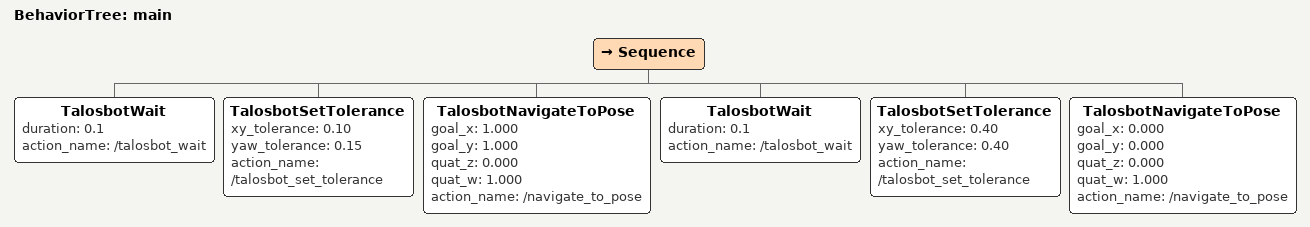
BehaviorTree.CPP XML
<?xml version="1.0" encoding="UTF-8"?>
<root BTCPP_format="4">
  <BehaviorTree ID="main">
    <Sequence>
      <TalosbotWait duration="0.1"
                    action_name="/talosbot_wait"/>
      <TalosbotSetTolerance xy_tolerance="0.10"
                            yaw_tolerance="0.15"
                            action_name="/talosbot_set_tolerance"/>
      <TalosbotNavigateToPose goal_x="1.000"
                              goal_y="1.000"
                              quat_z="0.000"
                              quat_w="1.000"
                              action_name="/navigate_to_pose"/>
      <TalosbotWait duration="0.1"
                    action_name="/talosbot_wait"/>
      <TalosbotSetTolerance xy_tolerance="0.40"
                            yaw_tolerance="0.40"
                            action_name="/talosbot_set_tolerance"/>
      <TalosbotNavigateToPose goal_x="0.000"
                              goal_y="0.000"
                              quat_z="0.000"
                              quat_w="1.000"
                              action_name="/navigate_to_pose"/>
    </Sequence>
  </BehaviorTree>

</root>
